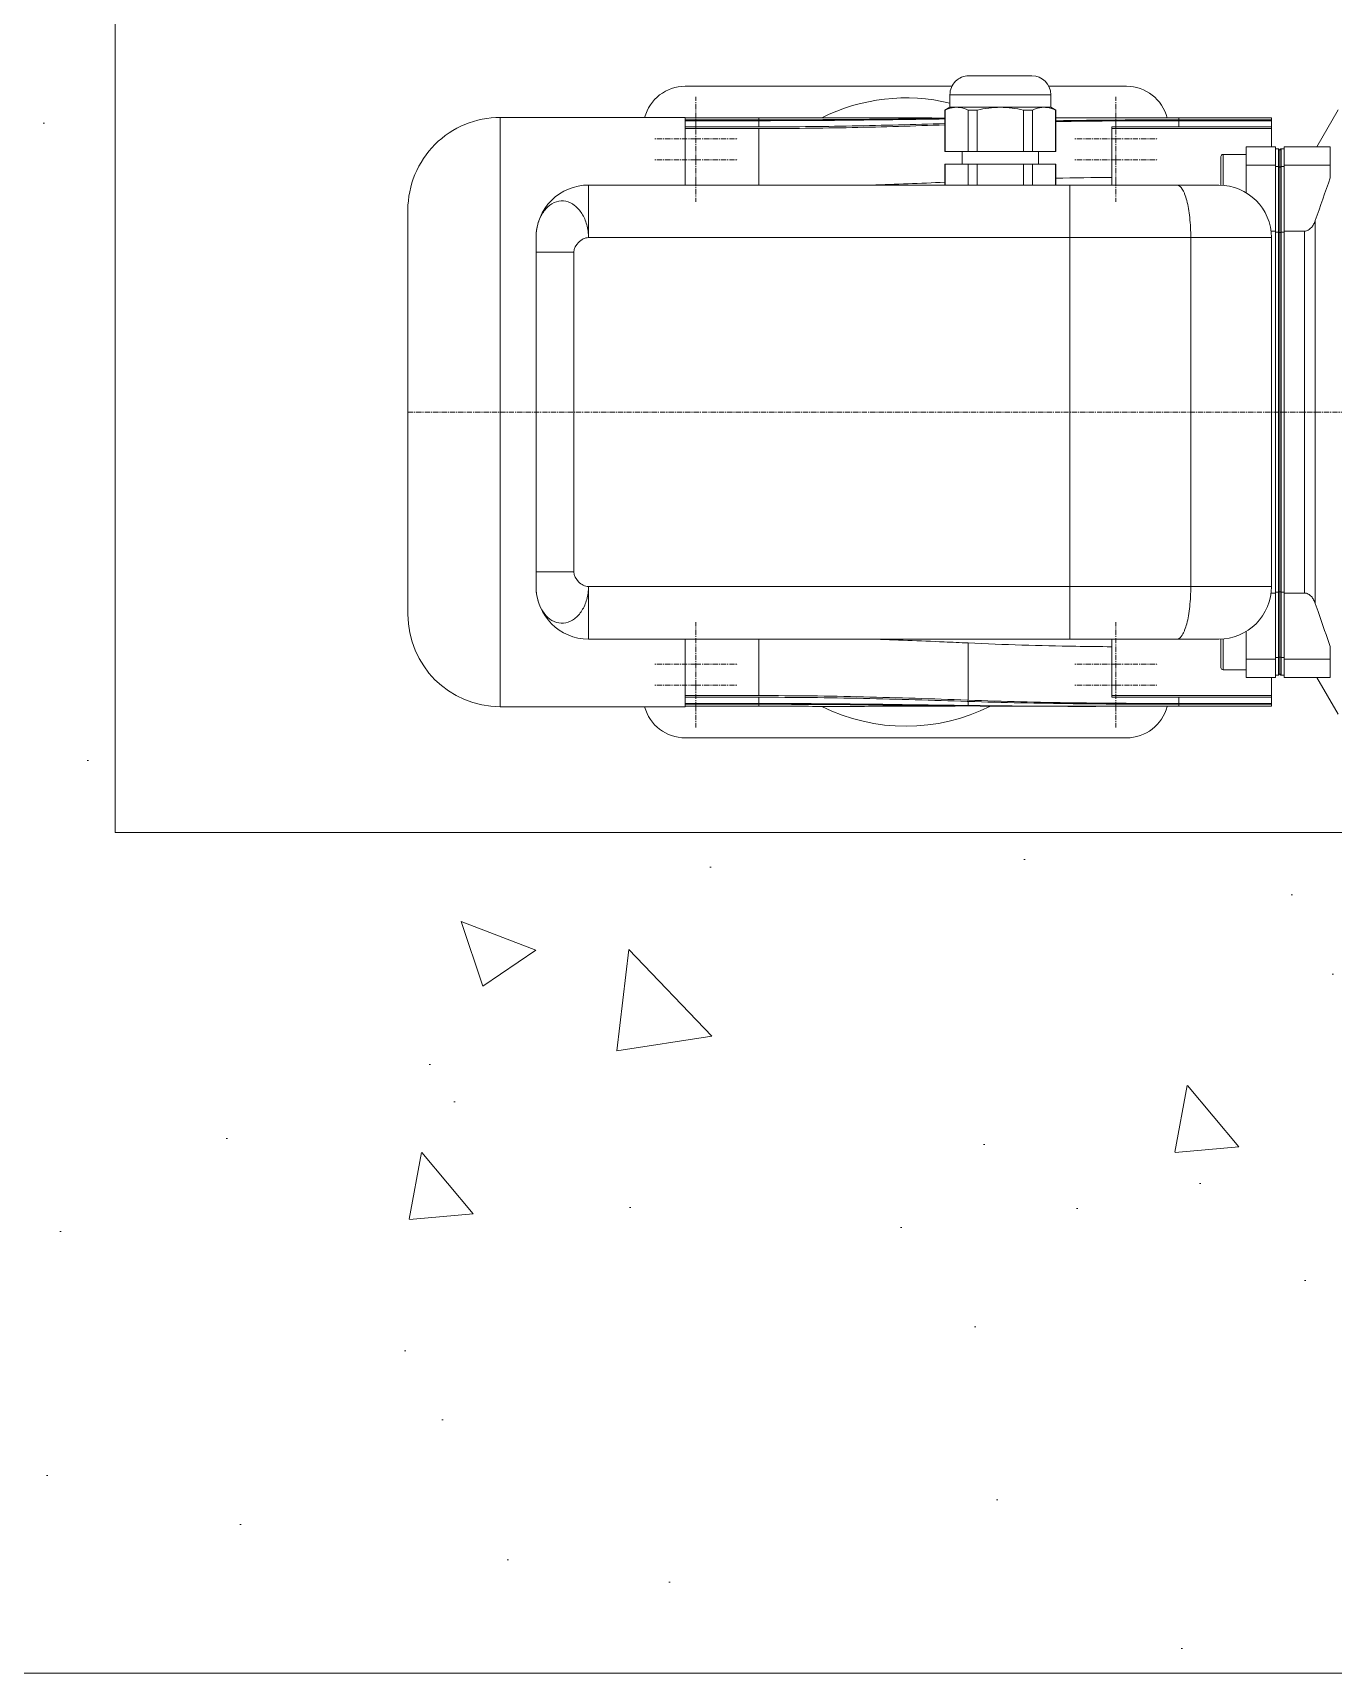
# Model space of a CAD drawing. Header units: millimetres. Extents: x -8913 to 62688, y -13000 to 43000.
# Drawn here: x 597.7 to 907.1, y 26995.5 to 27385.7 of the extents above; entities that cross this region are included whole.
import ezdxf

# ---------------------------------------------------------------- set-up
doc = ezdxf.new("R2010")
doc.units = ezdxf.units.MM
doc.header["$MEASUREMENT"] = 0
doc.linetypes.add('1735 X DT-5BR-GFP-Ext$0$CENTER', pattern=[2, 1.25, -0.25, 0.25, -0.25])
doc.layers.add('1735 X DT-5BR-GFP-Ext$0$MEP', color=8, linetype='Continuous', lineweight=0)
doc.layers.add('Z--X-REF', color=7, linetype='Continuous', lineweight=0)

# ---------------------------------------------------------------- blocks, each defined once
blk = doc.blocks.new('1735 X DT-5BR-GFP-Ext$0$A$C79553CD1')
at = {"layer": '1735 X DT-5BR-GFP-Ext$0$MEP', "transparency": 33554681}
h = blk.add_hatch(dxfattribs=at)
h.set_pattern_fill('AR-CONC', color=256)
h.set_pattern_definition([(49.99999999999999, (7.152557373046875e-07, -25.00356578826904), (182.1846689960041, -15.93908553890313), [19.05, -209.5500000000002]), (355, (7.152557373046875e-07, -25.00356578826904), (-35.24342142496945, 191.0568452390354), [15.24, -167.64058417]), (100.4514447, (15.18200778961182, -26.33181953430176), (146.9412470903536, 175.1177519121954), [16.19000880000003, -178.0902446000002]), (46.18420000000002, (2.384185791015625e-07, 25.79643487930298), (271.0790408921304, -42.04232793272716), [28.57500000000003, -314.325]), (96.63555760999995, (22.58990001678467, 22.29293441772461), (237.4041340515033, 247.4261245977219), [24.28502314000005, -267.1356081600004]), (351.1841511700001, (2.384185791015625e-07, 25.79643487930298), (237.4041340649775, 247.4261245855329), [22.85996707000003, -251.4597319200005]), (21.00000000000001, (25.40000033378601, 13.09643507003784), (151.6143912691326, -102.2651981870877), [19.05000000000003, -209.5500000000005]), (326.0000000000001, (25.40000033378601, 13.09643507003784), (61.80202834764722, 184.1879661223196), [15.24, -167.64]), (71.45144499999994, (38.03453302383423, 4.574334621429443), (213.4164192787165, 81.92276888590547), [16.19000880000002, -178.0899376000001]), (37.49999999999998, (7.152557373046875e-07, -25.00356578826904), (3.088603250591817, 84.55503887315317), [0, -165.6080000000002, 0, -170.1800000000002, 0, -168.2750000000002]), (7.500000000000011, (7.152557373046875e-07, -25.00356578826904), (66.81966251030588, 100.1805748181197), [0, -97.02800000000009, 0, -161.798, 0, -64.135]), (327.5, (-56.64199948310852, -25.00356578826904), (135.5905951668716, -5.728743992673429), [0, -63.50000000000011, 0, -198.1200000000005, 0, -262.8900000000004]), (317.5, (-82.04199981689453, -25.00356531143188), (148.1291813860183, 25.42649103333307), [0, -82.54999999999998, 0, -131.572, 0, -186.69])])
edge = h.paths.add_edge_path(flags=16)
edge.add_line((-799.9999992847443, -174.9964299201965), (-199.9999995500161, -174.9964294946963))
edge.add_line((-199.9999995231628, -174.9964289665222), (-199.9999989073451, -674.9964296643798))
edge.add_line((-199.9999990463257, -674.9964303970337), (-800.0000003994274, -674.9964288288681))
edge.add_line((-799.9999995231628, -674.9964270591736), (-799.9999985206068, -174.9964283549818))
edge = h.paths.add_edge_path()
edge.add_line((0, 25.00357055664062), (-999.9999991015869, 25.00357050299323))
edge.add_line((-999.9999988079071, 25.00357103347778), (-1000.000000298378, -874.996427245835))
edge.add_line((-1000.000000476837, -874.9964280128479), (7.030278084130259e-07, -874.9964280256308))
edge.add_line((4.76837158203125e-07, -874.9964289665222), (-1.10970290734258e-07, 25.00356937922083))
at = {"layer": '1735 X DT-5BR-GFP-Ext$0$MEP', "linetype": 'Continuous'}
for p, q in [((-403.1816902160645, -494.9999971389771), (-418.1816902160645, -494.9999971389771)), ((-440.6816892623901, -497.4999980926514), (-422.2061855792999, -497.4999976158142)), ((-399.1571946144104, -497.4999947547913), (-335.6816921234131, -497.4999980926514)), ((-485.9847102165222, -511.8674592971802), (-491.0408101081848, -503.1100344657898)), ((-423.8816919326782, -512.9999985694885), (-423.8816902637482, -503.1928195953369)), ((-423.8816902637482, -503.1928195953369), (-422.681690454483, -502.4999966621399)), ((-423.8235411643982, -503.1928157806396), (-423.8816902637482, -503.1928195953369)), ((-423.823540687561, -512.9999990463257), (-423.8235411643982, -503.1928157806396)), ((-422.6816902160645, -499.4999976158142), (-398.6816926002502, -499.4999957084656)), ((-422.681690454483, -502.4999966621399), (-422.6816902160645, -499.4999976158142)), ((-422.681690454483, -502.4999966621399), (-398.6816902160645, -502.4999952316284)), ((-418.324450969696, -512.9999952316284), (-418.3244504928589, -503.192816734314)), ((-416.1807825565338, -503.1928153038025), (-418.3244504928589, -503.192816734314)), ((-416.1807811260223, -512.9999995231628), (-416.1807825565338, -503.1928153038025)), ((-405.182600736618, -512.9999961853027), (-405.1825993061066, -503.1928186416626)), ((-405.1825993061066, -503.1928186416626), (-403.0389308929443, -503.1928181648254)), ((-403.0389313697815, -512.9999961853027), (-403.0389308929443, -503.1928181648254)), ((-398.6816902160645, -502.4999952316284), (-398.6816926002502, -499.4999957084656)), ((-397.4816904067993, -503.192816734314), (-398.6816902160645, -502.4999952316284)), ((-397.5398406982422, -512.9999947547913), (-397.5398392677307, -503.1928181648254)), ((-397.5398392677307, -503.1928181648254), (-397.4816904067993, -503.192816734314)), ((-397.4816904067993, -512.9999995231628), (-397.4816904067993, -503.192816734314)), ((-475.1816918849945, -505.4878578186035), (-453.1820588111877, -505.4878568649292)), ((-475.1816914081573, -511.8674597740173), (-475.1816899776459, -505.0040163993835)), ((-475.1816906929016, -505.6823401451111), (-453.181321144104, -505.6823387145996)), ((-475.1816899776459, -505.0040163993835), (-453.1813209056854, -505.0040149688721)), ((-475.1816902160645, -507.158730506897), (-437.1816897392273, -507.158730506897)), ((-453.1813216209412, -505.4878582954407), (-453.1813209056854, -505.0040149688721)), ((-453.1813220977783, -507.1587295532227), (-453.181321144104, -505.6823387145996)), ((-437.1816902160645, -520.9999976158142), (-437.1816897392273, -507.158730506897)), ((-353.1816916465759, -505.004017829895), (-335.6816916465759, -505.0040144920349)), ((-353.1816902160645, -505.487859249115), (-353.1816916465759, -505.004017829895)), ((-353.1816914081573, -507.1587285995483), (-353.1816902160645, -505.6823420524597)), ((-353.1816914081573, -507.1587285995483), (-335.6816902160645, -507.1587319374084)), ((-353.1816902160645, -505.487859249115), (-335.681690454483, -505.4878573417664)), ((-353.1816902160645, -505.6823420524597), (-335.6816902160645, -505.6823420524597)), ((-291.6816916465759, -504.8999981880188), (-335.681690454483, -504.8999938964844)), ((-335.681690454483, -520.999997138977), (-335.681690454483, -504.8999938964844)), ((-291.6816916465759, -645.0999965667725), (-291.6816916465759, -504.8999981880188)), ((-475.1816895008087, -507.5578927993774), (-437.1816902160645, -507.5578942298889)), ((-353.1816906929016, -507.557891368866), (-335.6816918849945, -507.5578908920288)), ((-353.1816911697388, -520.9999980926514), (-353.1816906929016, -507.557891368866)), ((-478.1816895008087, -511.8674578666687), (-489.1816899776459, -511.8674564361572)), ((-489.1816899776459, -511.8674564361572), (-489.1816892623901, -519.2668013572693)), ((-478.1816895008087, -511.8674578666687), (-478.1816902160645, -638.1325364112854)), ((-477.4816906452179, -512.3843975067139), (-478.1816899776459, -512.3843975067139)), ((-477.4816906452179, -512.3843975067139), (-477.4816899299622, -637.6155967712402)), ((-477.448312997818, -512.4189229011536), (-477.4816906452179, -512.3843975067139)), ((-477.2482783794403, -512.6258406639099), (-477.448312997818, -512.4189229011536)), ((-477.181690454483, -512.6947379112244), (-477.2482783794403, -512.6258406639099)), ((-476.8816916942596, -512.3843989372253), (-477.181690454483, -512.6947379112244)), ((-477.181690454483, -512.6947379112244), (-477.1816902160645, -637.305257320404)), ((-476.1816906929016, -512.384397983551), (-476.8816916942596, -512.3843989372253)), ((-476.8816916942596, -512.3843989372253), (-476.8816895484924, -637.6155953407288)), ((-469.1816911697388, -511.8674578666687), (-476.1816926002502, -511.8674583435059)), ((-476.1816926002502, -511.8674583435059), (-476.1816897392273, -638.1325364112854)), ((-469.1816911697388, -511.8674578666687), (-469.1816923618317, -522.8339476585388)), ((-469.1816902160645, -513.7083463668823), (-463.6816899776459, -513.7083487510681)), ((-463.6816916465759, -521.0436577796936), (-463.6816899776459, -513.7083487510681)), ((-463.1816899776459, -521.0218300819397), (-463.1816902160645, -514.2090649604797)), ((-423.8816919326782, -512.9999985694885), (-397.4816904067993, -512.9999995231628)), ((-419.7356898784637, -515.999997138977), (-419.7356905937195, -512.999997138977)), ((-401.6276905536652, -515.9999957084656), (-401.627690076828, -512.999997138977)), ((-478.1816928386688, -516.2602205276489), (-489.181690454483, -516.2602214813232)), ((-477.4816913604736, -516.5911817550659), (-478.1816916465759, -516.5911817550659)), ((-477.1816899776459, -516.7898635864258), (-477.4816913604736, -516.5911817550659)), ((-476.8816905021667, -516.5911831855774), (-477.1816899776459, -516.7898635864258)), ((-476.1816909313202, -516.5911822319031), (-476.8816905021667, -516.5911831855774)), ((-469.1816902160645, -516.2602243423462), (-476.1816909313202, -516.2602205276489)), ((-423.8816919326782, -515.9999961853027), (-397.4816904067993, -515.999997138977)), ((-423.8816914558411, -520.999997138977), (-423.8816919326782, -515.9999961853027)), ((-423.823540687561, -520.999997138977), (-423.8235402107239, -515.9999976158142)), ((-418.3244490623474, -520.9999976158142), (-418.3244500160217, -515.9999985694885)), ((-416.1807808876038, -520.9999985694885), (-416.1807813644409, -515.9999976158142)), ((-405.1826002597809, -520.9999961853027), (-405.1826004981995, -515.999997138977)), ((-403.0389311313629, -520.999997138977), (-403.0389313697815, -515.9999990463257)), ((-397.5398411750793, -520.9999966621399), (-397.5398406982422, -515.9999961853027)), ((-397.4816913604736, -520.9999966621399), (-397.4816904067993, -515.999997138977)), ((-312.6816906929016, -520.9999966621399), (-462.6816906929016, -520.9999961853027)), ((-427.1816906929016, -520.9999957084656), (-427.1816906929016, -628.9999957084656)), ((-312.6816906929016, -520.9999966621399), (-312.6816916465759, -533.4999976158142)), ((-485.6195142269135, -529.4681468009949), (-485.6195120811462, -620.5318450927734)), ((-269.6816911697388, -623.0999989509583), (-269.6816916465759, -526.8999967575073)), ((-478.1816899776459, -531.955225944519), (-483.0214364528656, -531.9552264213562)), ((-483.0214357376099, -618.0447688102722), (-483.0214364528656, -531.9552264213562)), ((-477.4816899299622, -532.1908740997314), (-478.1816909313202, -532.1908712387085)), ((-477.1816899776459, -532.3323936462402), (-477.4816899299622, -532.1908740997314)), ((-476.8816895484924, -532.1908731460571), (-477.1816899776459, -532.3323936462402)), ((-476.181690454483, -532.1908740997314), (-476.8816895484924, -532.1908731460571)), ((-475.0741786956787, -531.9552264213562), (-476.181690454483, -531.9552245140076)), ((-312.6816916465759, -533.4999976158142), (-475.181690454483, -533.4999957084656)), ((-475.181690454483, -616.4999980926514), (-475.181690454483, -533.4999957084656)), ((-455.9912147521973, -616.4999966621399), (-455.9912137985229, -533.4999980926514)), ((-300.1816906929016, -533.4999976158142), (-300.1816897392273, -616.4999985694885)), ((-309.1816911697388, -536.9999966621399), (-300.1816892623901, -536.999997138977)), ((-309.1816892623901, -612.9999976158142), (-309.1816911697388, -536.9999966621399)), ((-475.181690454483, -616.4999980926514), (-312.681690454483, -616.4999976158142)), ((-312.6816897392273, -628.9999976158142), (-312.681690454483, -616.4999976158142)), ((-300.1816906929016, -612.9999947547913), (-309.1816892623901, -612.9999976158142)), ((-478.1816906929016, -618.0447678565979), (-483.0214357376099, -618.0447688102722)), ((-477.4816899299622, -617.8091225624084), (-478.1816906929016, -617.8091197013855)), ((-477.181690454483, -617.6676020622253), (-477.4816899299622, -617.8091225624084)), ((-476.8816900253296, -617.8091230392456), (-477.181690454483, -617.6676020622253)), ((-476.1816906929016, -617.8091206550598), (-476.8816900253296, -617.8091230392456)), ((-475.0778992176056, -618.0447702407837), (-476.1816902160645, -618.0447697639465)), ((-469.181690454483, -627.168023109436), (-469.1816890239716, -638.1325364112854)), ((-489.1816890239716, -630.733193397522), (-489.1816916465759, -638.1325340270996)), ((-463.6816911697388, -636.291645526886), (-463.6816906929016, -628.9574208259583)), ((-463.1816911697388, -635.7909307479858), (-463.1816909313202, -628.9814238548279)), ((-462.6816895008087, -628.9999976158142), (-312.6816897392273, -628.9999976158142)), ((-437.1816921234131, -642.84126329422), (-437.1816897392273, -628.999997138977)), ((-403.0443720817566, -643.5342183113098), (-403.0443730354309, -629.9317898750305)), ((-353.1816892623901, -642.4421014785767), (-353.1816902160645, -628.9999980926514)), ((-335.6816906929016, -645.0999956130981), (-335.6816909313202, -628.9999957084656)), ((-478.1816906929016, -633.7397713661194), (-489.1816899776459, -633.739773273468)), ((-477.4816908836365, -633.4088115692139), (-478.1816906929016, -633.4088115692139)), ((-477.1816902160645, -633.2101321220398), (-477.4816908836365, -633.4088115692139)), ((-476.8816919326782, -633.4088125228882), (-477.1816902160645, -633.2101321220398)), ((-476.1816902160645, -633.4088106155396), (-476.8816919326782, -633.4088125228882)), ((-469.1816899776459, -633.7397727966309), (-476.1816902160645, -633.739773273468)), ((-485.9847083091736, -638.1325345039368), (-491.0408096313477, -646.8899607658386)), ((-478.1816902160645, -638.1325364112854), (-489.1816916465759, -638.1325340270996)), ((-477.4816899299622, -637.6155967712402), (-478.181690454483, -637.6155962944031)), ((-477.4483125209808, -637.5810742378235), (-477.4816899299622, -637.6155967712402)), ((-477.248279094696, -637.3741517066956), (-477.4483125209808, -637.5810742378235)), ((-477.1816902160645, -637.305257320404), (-477.248279094696, -637.3741517066956)), ((-476.8816895484924, -637.6155953407288), (-477.1816902160645, -637.305257320404)), ((-476.1816897392273, -637.6155972480774), (-476.8816895484924, -637.6155953407288)), ((-469.1816890239716, -638.1325364112854), (-476.1816897392273, -638.1325364112854)), ((-475.1816902160645, -644.9959774017334), (-475.1816897392273, -638.1325364112854)), ((-469.1816916465759, -636.2916474342346), (-463.6816911697388, -636.291645526886)), ((-475.1816906929016, -642.4421019554138), (-437.1816899776459, -642.442102432251)), ((-475.1816899776459, -642.8412642478943), (-437.1816921234131, -642.84126329422)), ((-453.1813206672668, -644.317654132843), (-453.1813206672668, -642.8412647247314)), ((-403.0443735122681, -644.8028478622437), (-403.0443720817566, -643.8245596885681)), ((-402.7876653671265, -643.5245151519775), (-403.0443720817566, -643.5342183113098)), ((-403.0350651741028, -643.8332786560059), (-402.7758114337921, -643.8245611190796)), ((-353.1816909313202, -644.3176527023315), (-353.1816895008087, -642.84126329422)), ((-353.1816895008087, -642.84126329422), (-335.6816897392273, -642.8412642478943)), ((-353.1816892623901, -642.4421014785767), (-335.6816911697388, -642.4421019554138)), ((-475.1816897392273, -644.3176536560059), (-453.1813206672668, -644.317654132843)), ((-475.1816902160645, -644.5121378898621), (-453.1820588111877, -644.5121369361877)), ((-475.1816902160645, -644.9959774017334), (-453.181321144104, -644.9959802627563)), ((-453.181321144104, -644.9959802627563), (-453.1813209056854, -644.5121378898621)), ((-402.7777707576752, -644.7991938591003), (-403.0443735122681, -644.8028478622437)), ((-403.04390001297, -644.9007906913757), (-402.7758119106293, -644.8981766700745)), ((-353.1816909313202, -644.3176527023315), (-335.6816918849945, -644.3176512718201)), ((-353.1816911697388, -644.5121378898621), (-335.6816914081573, -644.5121359825134)), ((-353.1816906929016, -644.9959812164307), (-353.1816911697388, -644.5121378898621)), ((-353.1816906929016, -644.9959812164307), (-335.6816906929016, -644.9959807395935)), ((-291.6816916465759, -645.0999965667725), (-335.6816906929016, -645.0999956130981)), ((-335.681690454483, -652.4999952316284), (-440.6816916465759, -652.4999961853027))]:
    blk.add_line(p, q, dxfattribs=at)
at = {"layer": '1735 X DT-5BR-GFP-Ext$0$MEP', "linetype": '1735 X DT-5BR-GFP-Ext$0$CENTER'}
for p, q in [((-438.1816902160645, -504.9999980926514), (-438.1816897392273, -499.9999976158142)), ((-338.1816902160645, -504.9999980926514), (-338.1816906929016, -499.9999971389771)), ((-438.1816895008087, -514.9999985694885), (-438.1816902160645, -504.9999980926514)), ((-338.1816906929016, -515), (-338.1816902160645, -504.9999980926514)), ((-438.1816892623901, -509.9999980926514), (-448.1816899776459, -509.9999957084656)), ((-438.1816892623901, -509.9999980926514), (-428.1816911697388, -509.9999961853027)), ((-338.1816906929016, -509.9999985694885), (-348.1816918849945, -509.9999966621399)), ((-338.1816906929016, -509.9999985694885), (-328.1816911697388, -509.9999957084656)), ((-438.1816895008087, -514.9999985694885), (-448.1816916465759, -514.9999976158142)), ((-438.1816895008087, -514.9999985694885), (-428.181690454483, -514.9999976158142)), ((-438.1816895008087, -514.9999985694885), (-438.1816895008087, -519.9999980926514)), ((-338.1816906929016, -515), (-348.1816914081573, -514.9999961853027)), ((-338.1816906929016, -515), (-338.1816918849945, -519.9999961853027)), ((-338.1816906929016, -515), (-328.1816911697388, -514.999997138977)), ((-438.1816895008087, -519.9999980926514), (-438.1816909313202, -524.9999947547913)), ((-338.1816918849945, -519.9999961853027), (-338.1816921234131, -524.9999966621399)), ((-269.6816899776459, -574.999997138977), (-1047.99831700325, -574.9999980926514)), ((-438.1816906929016, -629.999997138977), (-438.1816926002502, -624.9999976158142)), ((-338.1816909313202, -629.999997138977), (-338.181690454483, -624.9999966621399)), ((-438.1816902160645, -639.9999947547913), (-438.1816906929016, -629.999997138977)), ((-338.1816911697388, -639.9999966621399), (-338.1816909313202, -629.999997138977)), ((-438.1816892623901, -634.9999980926514), (-448.1816892623901, -634.999997138977)), ((-438.1816892623901, -634.9999980926514), (-428.1816916465759, -634.9999947547913)), ((-338.1816892623901, -634.9999976158142), (-348.181690454483, -634.9999985694885)), ((-338.1816892623901, -634.9999976158142), (-328.1816921234131, -634.999997138977)), ((-438.1816902160645, -639.9999947547913), (-448.1816897392273, -639.9999995231628)), ((-438.1816902160645, -639.9999947547913), (-438.1816902160645, -644.9999976158142)), ((-438.1816902160645, -639.9999947547913), (-428.1816911697388, -639.9999957084656)), ((-338.1816911697388, -639.9999966621399), (-348.1816902160645, -640)), ((-338.1816911697388, -639.9999966621399), (-328.1816914081573, -639.9999980926514)), ((-338.1816911697388, -639.9999966621399), (-338.1816902160645, -644.9999966621399)), ((-438.1816902160645, -644.9999976158142), (-438.181690454483, -649.9999985694885)), ((-338.1816902160645, -644.9999966621399), (-338.1816906929016, -649.9999976158142))]:
    blk.add_line(p, q, dxfattribs=at)
at = {"layer": '1735 X DT-5BR-GFP-Ext$0$MEP'}
for points in [[(0, 25.00357055664062), (-999.9999988079071, 25.00357103347778), (-1000.000000476837, -874.9964280128479), (4.76837158203125e-07, -874.9964289665222)], [(-799.9999992847443, -174.9964299201965), (-199.9999995231628, -174.9964289665222), (-199.9999990463257, -674.9964303970337), (-799.9999995231628, -674.9964270591736)]]:
    blk.add_lwpolyline(points, close=True, dxfattribs=at)
at = {"layer": '1735 X DT-5BR-GFP-Ext$0$MEP', "linetype": 'Continuous'}
for centre, radius, start, end in [((-418.1816914081573, -499.4999966621399), 4.499999999999997, 90.00001366037836, 180), ((-403.1816916465759, -499.4999990463257), 4.499999999999997, 0, 90.00001366037836), ((-440.6816916465759, -507.4999961853027), 9.999999999999995, 90.00001366037836, 165.5170395187964), ((-335.6816906929016, -507.4999976158142), 9.999999999999995, 15.07036022109015, 90.00001366037836), ((-388.1816902160645, -544.9999995231628), 44.73253849269998, 63.44411248210226, 103.5799082713877), ((-451.4283366203308, -2437.621110439301), 1932.134046468002, 89.18308175935147, 90.05200507085702), ((-452.5609655380249, -2291.393046855927), 1785.710813900802, 89.07974248684782, 90.01988951006415), ((-439.6608483791351, -5275.295744419098), 4770.285208308297, 89.81044828745381, 89.925059135693), ((-377.4276752471924, -3905.755750656128), 3400.759108752304, 89.91951302700541, 90.3378776813047), ((-291.681690454483, -526.8999991416931), 21.99999999999999, 0, 90.00001366037836), ((-463.6816897392273, -514.2083463668823), 0.5, 359.9995355471365, 90.00001366037836), ((-4711.541758298874, -1999.38258934021), 4474.267234451298, 19.17936479924515, 19.31772010419825), ((-462.6816902160645, -533.4999985694885), 12.50000000000002, 90.00001366037836, 180), ((-448.9896287918091, -1708.632880687714), 1189.518383637399, 88.79047506570869, 89.43121357585514), ((-341.4421713352203, 701.2873268127441), 1222.896497782199, 267.3748680746555, 268.1943321558535), ((-312.6816916465759, -533.4999976158142), 12.50000000000002, 0, 90.00001366037836), ((-311.9193706512451, -533.4058747291565), 11.7308460369, 9.748679290682064, 11.6305432756556), ((-312.1734259128571, -533.4494547843933), 11.98861389159999, 7.900962727363701, 9.748346923466018), ((-312.4210934638977, -533.4835543632507), 12.23861732550002, 5.295359109245108, 7.899720553222469), ((-312.5619513988495, -533.4973578453064), 12.38014846510002, 3.965878246444901, 5.298788625492757), ((-312.6019792556763, -533.5003819465637), 12.42028807370001, 0.001775849183634656, 3.967000439014696), ((-462.6816916465759, -616.499997138977), 12.50000000000002, 180, 270.0000136603783), ((-312.681690454483, -616.4999976158142), 12.50000000000002, 270.0000136603783, 0), ((-312.601978302002, -616.4996113777161), 12.42028807370001, 356.0330268162821, 359.9982241508164), ((-311.919370174408, -616.5941190719604), 11.7308460364, 348.3694567243444, 350.2513207093179), ((-312.1734273433685, -616.5505394935608), 11.98861389079999, 350.251653076534, 352.0990102112324), ((-312.4210934638977, -616.5164384841919), 12.23861732520002, 352.1002794467776, 354.7046408907549), ((-312.5619521141052, -616.502637386322), 12.38014846540002, 354.7012113745072, 356.0341772090046), ((-291.6816897392273, -623.0999960899353), 21.99999999999999, 270.0000136603783, 0), ((-463.6816916465759, -635.7916479110718), 0.5, 270.0000136603783, 0.0004644528635506939), ((-440.681690454483, -642.4999985694885), 9.999999999999995, 194.4829306122905, 270.0000136603783), ((-388.1816916465759, -604.9999990463257), 44.73253849269998, 243.2829051617855, 296.5559119513984), ((-335.6816911697388, -642.4999995231628), 9.999999999999995, 270.0000136603783, 344.9296133977894)]:
    blk.add_arc(centre, radius, start, end, dxfattribs=at)
for points, knots in [([(-421.0739941596985, -502.4999976158142), (-421.3058297634125, -502.5), (-422.2566051483154, -502.5637097358704), (-423.1762466430664, -502.8814420700073), (-423.8235409259796, -503.1928186416626)], [0, 0, 0, 0, 0.2440041603, 1, 1, 1, 1]), ([(-418.3244504928589, -503.192816734314), (-418.546404838562, -503.0860471725464), (-419.4157946109772, -502.7071108818054), (-420.3709352016449, -502.4999971389771), (-421.0739941596985, -502.4999976158142)], [0, 0, 0, 0, 0.259439042, 1, 1, 1, 1]), ([(-400.2893855571747, -502.4999966621399), (-400.5212199687958, -502.4999971389771), (-401.471996307373, -502.5637078285217), (-402.3916380405426, -502.8814382553101), (-403.0389308929443, -503.1928181648254)], [0, 0, 0, 0, 0.2440041603, 1, 1, 1, 1]), ([(-397.5398392677307, -503.1928181648254), (-397.7617955207825, -503.0860462188721), (-398.6311845779419, -502.7071089744568), (-399.5863251686096, -502.4999971389771), (-400.2893855571747, -502.4999966621399)], [0, 0, 0, 0, 0.259439042, 1, 1, 1, 1]), ([(-453.1813204288483, -505.0040173530579), (-448.2396533489227, -505.0039625167847), (-441.6530771255493, -505.0051703453064), (-435.0665037631989, -505.0122880935669), (-433.4215972423553, -505.0146164894104)], [0, 0, 0, 0, 0.7502634911, 1, 1, 1, 1]), ([(-353.1816899776459, -505.4878602027893), (-360.5891075134277, -505.4878573417664), (-375.3563694953918, -505.4137544631958), (-390.1225352287292, -505.2367100715637), (-397.4818968772888, -505.1568503379822)], [0, 0, 0, 0, 0.5016123537, 1, 1, 1, 1]), ([(-353.181690454483, -507.1587285995483), (-360.5903134346008, -507.1587300300598), (-375.3603520393372, -507.0040440559387), (-390.1246004104614, -506.5880832672119), (-397.481828212738, -506.3505878448486)], [0, 0, 0, 0, 0.5016101789, 1, 1, 1, 1]), ([(-397.481705904007, -505.2753915786743), (-390.1223037242889, -505.380793094635), (-375.3564281463623, -505.5956945419312), (-360.588937997818, -505.6823406219482), (-353.1816902160645, -505.6823420524597)], [0, 0, 0, 0, 0.498405501, 1, 1, 1, 1]), ([(-397.4815235137939, -506.6710457801819), (-390.1246643066406, -506.9346895217896), (-375.3609294891357, -507.3899931907654), (-360.590304851532, -507.5578927993774), (-353.1816906929016, -507.557891368866)], [0, 0, 0, 0, 0.498407864, 1, 1, 1, 1]), ([(-372.6502175331116, -504.9999971389771), (-371.0295374393463, -505.0001435279846), (-364.5400283336639, -505.0016160011292), (-358.0505192279816, -505.0040168762207), (-353.181690454483, -505.0040149688721)], [0, 0, 0, 0, 0.2497382926, 1, 1, 1, 1]), ([(-452.7174048423767, -520.999997138977), (-453.2418577671051, -520.9999952316284), (-453.8413226604462, -521.677809715271), (-454.2798194885254, -522.4950008392334), (-454.6695675849915, -523.3957104682922), (-455.0834920406342, -524.7526149749756), (-455.4774944782257, -526.6320028305054), (-455.8795754909515, -529.5756464004517), (-455.9912137985229, -531.9032111167908), (-455.9912133216858, -533.4999957084656)], [0, 0, 0, 0, 0.1173942429, 0.1621170276, 0.2134670397, 0.3352174214, 0.4797907037, 0.6425729217, 1, 1, 1, 1]), ([(-312.6816899776459, -533.4999966621399), (-312.675717830658, -532.9799265861511), (-312.5891242027283, -531.9468016624451), (-312.2815699577332, -530.445140838623), (-311.7997770309448, -529.0341610908508), (-311.1227216720581, -527.7765970230103), (-310.3110866546631, -526.6930527687073), (-309.1184921264648, -525.551176071167), (-307.3172564506531, -524.6717791557312), (-304.9286274909973, -524.7922220230103), (-302.8178007602692, -526.1050896644592), (-301.2351989746094, -528.2874746322632), (-300.627215385437, -530.0800247192383), (-300.4293823242188, -531.040931224823)], [0, 0, 0, 0, 0.0739508655, 0.1469080565, 0.2175176248, 0.2851244497, 0.3491417934, 0.4092008698, 0.5190236818999999, 0.6234437259000001, 0.734827965, 0.8605079718, 1, 1, 1, 1]), ([(-483.0214357376099, -531.9552264213562), (-483.3397068977356, -531.9552254676819), (-483.9825167655945, -531.7730498313904), (-484.721559047699, -531.1435918807983), (-485.2624316215515, -530.3514761924744), (-485.5154752731323, -529.7668642997742), (-485.6195142269135, -529.4681487083435)], [0, 0, 0, 0, 0.2505743238, 0.5010986551, 0.7509637587000001, 1, 1, 1, 1]), ([(-312.6816899776459, -533.4999966621399), (-312.2488744258881, -533.5049695968628), (-311.353919506073, -533.7629141807556), (-309.9236290454865, -534.8041858673096), (-309.1816902160645, -536.1248998641968), (-309.1816897392273, -536.9999985694885)], [0, 0, 0, 0, 0.2446720833, 0.505337219, 1, 1, 1, 1]), ([(-452.717405796051, -628.9999966621399), (-453.2418577671051, -628.999997138977), (-453.841322183609, -628.3221855163574), (-454.2798187732697, -627.5049967765808), (-454.6695675849915, -626.6042833328247), (-455.0834920406342, -625.24738073349), (-455.4774940013885, -623.3679895401001), (-455.8795757293701, -620.4243488311768), (-455.9912137985229, -618.0967845916748), (-455.9912147521973, -616.4999966621399)], [0, 0, 0, 0, 0.1173942369, 0.1621170217, 0.2134670341, 0.3352174172, 0.4797907011, 0.6425729204999999, 1, 1, 1, 1]), ([(-312.681690454483, -616.4999976158142), (-312.2488741874695, -616.4950256347656), (-311.3539190292358, -616.2370796203613), (-309.9236285686493, -615.1958084106445), (-309.1816890239716, -613.8750948905945), (-309.1816883087158, -612.9999980926514)], [0, 0, 0, 0, 0.2446720833, 0.505337219, 1, 1, 1, 1]), ([(-300.4293828010559, -618.959062576294), (-300.6272161006927, -619.9199695587158), (-301.2351984977722, -621.7125182151794), (-302.8178000450134, -623.8949065208435), (-304.9286293983459, -625.2077722549438), (-307.3172564506531, -625.3282170295715), (-309.1184935569763, -624.44881772995), (-310.3110876083374, -623.3069410324097), (-311.1227231025696, -622.2233982086182), (-311.7997777462006, -620.9658341407776), (-312.2815704345703, -619.5548524856567), (-312.589124917984, -618.0531907081604), (-312.675714969635, -617.0200686454773), (-312.681690454483, -616.4999976158142)], [0, 0, 0, 0, 0.1394920282, 0.265172035, 0.3765562741, 0.4809763181, 0.5907991302000001, 0.6508582065999999, 0.7148755503, 0.7824823752, 0.8530919435, 0.9260491345, 1, 1, 1, 1]), ([(-485.6195113658905, -620.5318474769592), (-485.5154762268066, -620.2331256866455), (-485.2624292373657, -619.6485180854797), (-484.7215576171875, -618.85640001297), (-483.9825134277344, -618.2269420623779), (-483.3397042751312, -618.0447688102722), (-483.0214359760284, -618.0447707176208)], [0, 0, 0, 0, 0.2490367147, 0.4989023399, 0.7494265694, 1, 1, 1, 1]), ([(-485.6195113658905, -620.5318474769592), (-485.9195554256439, -621.3933553695679), (-487.1044917106628, -624.7946591377258), (-488.291597366333, -628.1952133178711), (-489.1816890239716, -630.733193397522)], [0, 0, 0, 0, 0.253279896, 1, 1, 1, 1]), ([(-437.1811943054199, -630.8268842697144), (-434.3211903572083, -630.797308921814), (-422.9392173290253, -630.644594669342), (-411.5578947067261, -630.3336968421936), (-403.0443730354309, -629.9317898750305)], [0, 0, 0, 0, 0.2512620216, 1, 1, 1, 1]), ([(-403.0443730354309, -629.9317898750305), (-401.1313741207123, -629.8414807319641), (-393.4433963298798, -629.4861011505127), (-385.7530131340027, -629.1785235404968), (-379.9747512340546, -628.9980392456055)], [0, 0, 0, 0, 0.2488404457, 1, 1, 1, 1]), ([(-453.1820588111877, -644.5121369361877), (-444.7895603179932, -644.5131158828735), (-428.071843624115, -644.432354927063), (-411.3556377887726, -644.1117796897888), (-403.0350646972656, -643.8332781791687)], [0, 0, 0, 0, 0.5020118355, 1, 1, 1, 1]), ([(-403.0443711280823, -643.5342154502869), (-411.3619527816772, -643.848940372467), (-428.0747323036194, -644.2215251922607), (-444.7898092269897, -644.3188166618347), (-453.1813206672668, -644.317654132843)], [0, 0, 0, 0, 0.4979664886, 1, 1, 1, 1]), ([(-353.1816892623901, -642.4421014785767), (-361.484890460968, -642.4421019554138), (-378.0255117416382, -642.6541996002197), (-394.5566787719727, -643.2136921882629), (-402.7876665592194, -643.5245151519775)], [0, 0, 0, 0, 0.5020056174, 1, 1, 1, 1]), ([(-402.7758114337921, -643.8245611190796), (-394.5464036464691, -643.5465984344482), (-378.0185837745667, -643.0366773605347), (-361.4828519821167, -642.8412623405457), (-353.1816895008087, -642.84126329422)], [0, 0, 0, 0, 0.4979721862, 1, 1, 1, 1]), ([(-433.4219179153442, -644.9853792190552), (-435.0667996406555, -644.9877042770386), (-441.6532657146454, -644.9948253631592), (-448.2397360801697, -644.9960327148438), (-453.181321144104, -644.9959802627563)], [0, 0, 0, 0, 0.2497365184, 1, 1, 1, 1]), ([(-433.4228785037994, -644.9999976158142), (-430.8792660236359, -645.0002317428589), (-420.7528972625732, -644.998212814331), (-410.6263308525085, -644.9739480018616), (-403.04390001297, -644.9007906913757)], [0, 0, 0, 0, 0.2511864033, 1, 1, 1, 1]), ([(-403.0443727970123, -644.802848815918), (-405.5614495277405, -644.8373022079468), (-415.6869802474976, -644.9468479156494), (-425.8131637573242, -644.9746131896973), (-433.4219179153442, -644.9853792190552)], [0, 0, 0, 0, 0.2485971216, 1, 1, 1, 1]), ([(-353.1816899776459, -644.3176546096802), (-361.4813590049744, -644.3176531791687), (-378.0143702030182, -644.427628993988), (-394.5452909469604, -644.686128616333), (-402.7777698040009, -644.7991943359375)], [0, 0, 0, 0, 0.5020084475, 1, 1, 1, 1]), ([(-372.6505324840546, -644.999997138977), (-375.1729292869568, -645.0002164840698), (-385.2148957252502, -644.9981966018677), (-395.2570509910583, -644.9741449356079), (-402.776299238205, -644.9020690917969)], [0, 0, 0, 0, 0.2511848528, 1, 1, 1, 1]), ([(-402.775812625885, -644.8981781005859), (-394.543817281723, -644.8172883987427), (-378.0132184028625, -644.6063847541809), (-361.481240272522, -644.5121359825134), (-353.1816897392273, -644.5121369361877)], [0, 0, 0, 0, 0.4979687981, 1, 1, 1, 1]), ([(-353.181690454483, -644.995979309082), (-358.0506007671356, -644.995982170105), (-364.5402131080627, -644.9983792304993), (-371.0298271179199, -644.9998555183411), (-372.6505324840546, -644.999997138977)], [0, 0, 0, 0, 0.7502617102, 1, 1, 1, 1])]:
    blk.add_open_spline(points, degree=3, knots=knots, dxfattribs=at)
for points in [[(-410.6816911697388, -502.4999966621399), (-412.5292122364044, -502.4999990463257), (-414.3844876289368, -502.7607655525208), (-416.1807825565338, -503.1928153038025)], [(-405.1825993061066, -503.1928186416626), (-406.9788916110992, -502.7607679367065), (-408.8341708183289, -502.4999957084656), (-410.6816911697388, -502.4999966621399)]]:
    blk.add_open_spline(points, degree=3, dxfattribs=at)
blk = doc.blocks.new('1735 X DT-5BR-GFP-Ext$0$A$Cec8d8a53')
blk.add_wipeout([(174.84825625175085, -60.98796394774766), (174.8482557749128, -1060.9879627556545), (1074.848254821238, -1060.9879644245846), (1074.8482542914182, -60.987963470910756)]).translate(0, 0, 1437.655160635572).dxf.layer = '1735 X DT-5BR-GFP-Ext$0$MEP'
at = {"layer": '1735 X DT-5BR-GFP-Ext$0$MEP', "rotation": 90}
blk.add_blockref('1735 X DT-5BR-GFP-Ext$0$A$C79553CD1', (199.8518268083899, -60.98796394774769, 1437.655160635572), dxfattribs=at)
blk = doc.blocks.new('1735 X DT-5BR-GFP-Ext')
at = {"layer": '1735 X DT-5BR-GFP-Ext$0$MEP', "xscale": -1, "rotation": 90}
blk.add_blockref('1735 X DT-5BR-GFP-Ext$0$A$Cec8d8a53', (356.2517175674438, 28070.33888339996), dxfattribs=at)

msp = doc.modelspace()

# ---------------------------------------------------------------- block references
at = {"layer": 'Z--X-REF'}
msp.add_blockref('1735 X DT-5BR-GFP-Ext', (0, 0), dxfattribs=at)

doc.saveas('drawing.dxf')
